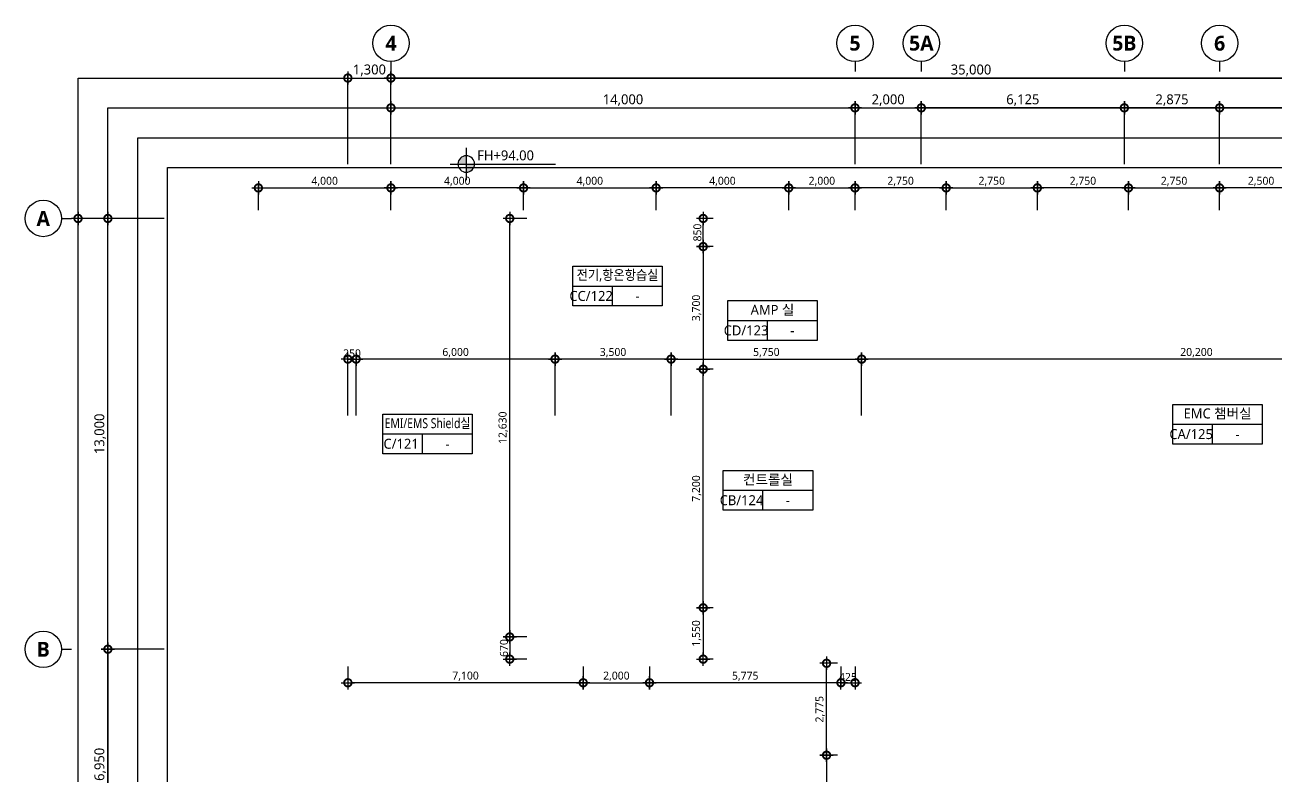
# Model space of a CAD drawing. Header units: millimetres. Extents: x 6046 to 249480, y 2179 to 57100.
# Drawn here: x 99570 to 137309, y 34436 to 57100 of the extents above; entities that cross this region are included whole.
import ezdxf
from ezdxf.enums import TextEntityAlignment as Align

# ---------------------------------------------------------------- set-up
doc = ezdxf.new("R2010")
doc.units = ezdxf.units.MM
doc.header["$LTSCALE"] = 100
doc.layers.get('DEFPOINTS').update_dxf_attribs({"color": 137})
for name, color, linetype in [('DIM', 7, 'Continuous'), ('DIM1', 7, 'Continuous'), ('SYM-BUB', 3, 'Continuous'), ('SYM-LEVEL', 7, 'Continuous'), ('TEXT-NOTE', 6, 'Continuous')]:
    doc.layers.add(name, color=color, linetype=linetype)
doc.layers.add('TEMP', color=171, linetype='Continuous', plot=False)
doc.styles.add('스타일1', font='malgun.ttf')
doc.styles.add('스타일2', font='malgunbd.ttf')
doc.dimstyles.new('GAUN-100', dxfattribs={"dimscale": 100, "dimtxt": 3, "dimasz": 1, "dimexe": 1, "dimexo": 1, "dimgap": 0.5, "dimtad": 1, "dimdec": 0, "dimzin": 1, "dimdsep": 46, "dimlunit": 6, "dimtxsty": '스타일1', "dimblk": 'GAUN-DOT', "dimcen": -2, "dimdle": 2, "dimclrd": 256, "dimclre": 256, "dimclrt": 3, "dimadec": 0, "dimazin": 0, "dimtfac": 1, "dimtdec": 0, "dimtix": 1, "dimtmove": 2, "dimatfit": 3, "dimldrblk": 'DOTSMALL', "dimfxl": 1, "dimtolj": 1, "dimtzin": 1, "dimarcsym": 0})
doc.dimstyles.new('GAUN-100-I', dxfattribs={"dimscale": 100, "dimtxt": 2.4, "dimasz": 1, "dimexe": 1, "dimexo": 1, "dimgap": 0.5, "dimtad": 1, "dimdec": 0, "dimzin": 1, "dimdsep": 46, "dimlunit": 6, "dimtxsty": '스타일1', "dimblk": 'GAUN-DOT', "dimcen": -2, "dimdle": 2, "dimclrd": 256, "dimclre": 256, "dimclrt": 4, "dimadec": 0, "dimazin": 0, "dimtfac": 1, "dimtdec": 0, "dimtix": 1, "dimtmove": 2, "dimatfit": 3, "dimldrblk": 'DOTSMALL', "dimfxl": 1, "dimtolj": 1, "dimtzin": 1, "dimarcsym": 0})

# ---------------------------------------------------------------- blocks, each defined once
blk = doc.blocks.new('GAUN-DOT')
at = {"linetype": 'ByBlock'}
for p, q in [((2, 0), (-2, 0)), ((0, -2), (0, 2))]:
    blk.add_line(p, q, dxfattribs=at)
at = {"const_width": 2.25}
blk.add_lwpolyline([(0, 0.28125, 1), (0, -0.28125, 1)], format="xyb", close=True, dxfattribs=at)
blk = doc.blocks.new('*D20')
at = {"layer": 'DEFPOINTS', "color": 0, "transparency": 16777216}
for p in [(124610, 54600), (110610, 52800), (124610, 52800)]:
    blk.add_point(p, dxfattribs=at)
at = {"layer": 'DIM', "lineweight": -2, "transparency": 16777216}
for p, q in [((110610, 52900), (110610, 54700)), ((110710, 54600), (124510, 54600)), ((124610, 52900), (124610, 54700))]:
    blk.add_line(p, q, dxfattribs=at)
at = {"layer": 'DIM', "lineweight": -2, "transparency": 16777216, "xscale": 100, "yscale": 100, "zscale": 100, "rotation": 180}
blk.add_blockref('GAUN-DOT', (110610, 54600), dxfattribs=at)
at = {"layer": 'DIM', "lineweight": -2, "transparency": 16777216, "xscale": 100, "yscale": 100, "zscale": 100}
blk.add_blockref('GAUN-DOT', (124610, 54600), dxfattribs=at)
at = {"layer": 'DIM', "color": 3, "transparency": 16777216, "insert": (117610, 54831), "char_height": 300, "attachment_point": 5, "style": '스타일1'}
blk.add_mtext('\\A1;14,000', dxfattribs=at)
blk = doc.blocks.new('_DotSmall')
at = {"color": 0, "linetype": 'ByBlock', "const_width": 0.5}
blk.add_lwpolyline([(-0.0625, 0, 1), (0.0625, 0, 1)], format="xyb", close=True, dxfattribs=at)
blk = doc.blocks.new('NEW_BUB')
at = {"layer": 'SYM-BUB', "color": 6}
blk.add_line((0, 3), (0, 0), dxfattribs=at)
blk.add_circle((0, 8.5), 5.5, dxfattribs=at)
at = {"layer": 'SYM-BUB', "color": 3, "style": '스타일2'}
blk.add_attdef('X', text='', height=4.5, dxfattribs=at).set_placement((0, 8.5), align=Align.MIDDLE)
blk = doc.blocks.new('*D21')
at = {"layer": 'DEFPOINTS', "color": 0, "transparency": 16777216}
for p in [(110610, 55500), (110610, 52800), (145610, 52800)]:
    blk.add_point(p, dxfattribs=at)
at = {"layer": 'DIM', "lineweight": -2, "transparency": 16777216}
for p, q in [((110610, 52900), (110610, 55600)), ((145510, 55500), (110710, 55500)), ((145610, 52900), (145610, 55600))]:
    blk.add_line(p, q, dxfattribs=at)
at = {"layer": 'DIM', "lineweight": -2, "transparency": 16777216, "xscale": 100, "yscale": 100, "zscale": 100, "rotation": 180}
blk.add_blockref('GAUN-DOT', (110610, 55500), dxfattribs=at)
at = {"layer": 'DIM', "lineweight": -2, "transparency": 16777216, "xscale": 100, "yscale": 100, "zscale": 100}
blk.add_blockref('GAUN-DOT', (145610, 55500), dxfattribs=at)
at = {"layer": 'DIM', "color": 3, "transparency": 16777216, "insert": (128110, 55730), "char_height": 300, "attachment_point": 5, "style": '스타일1'}
blk.add_mtext('\\A1;35,000', dxfattribs=at)
blk = doc.blocks.new('*D32')
at = {"layer": 'DEFPOINTS', "color": 0, "transparency": 16777216}
for p in [(135610, 54600), (135610, 52800), (145610, 52800)]:
    blk.add_point(p, dxfattribs=at)
at = {"layer": 'DIM', "lineweight": -2, "transparency": 16777216}
for p, q in [((135610, 52900), (135610, 54700)), ((145510, 54600), (135710, 54600)), ((145610, 52900), (145610, 54700))]:
    blk.add_line(p, q, dxfattribs=at)
at = {"layer": 'DIM', "lineweight": -2, "transparency": 16777216, "xscale": 100, "yscale": 100, "zscale": 100, "rotation": 180}
blk.add_blockref('GAUN-DOT', (135610, 54600), dxfattribs=at)
at = {"layer": 'DIM', "lineweight": -2, "transparency": 16777216, "xscale": 100, "yscale": 100, "zscale": 100}
blk.add_blockref('GAUN-DOT', (145610, 54600), dxfattribs=at)
at = {"layer": 'DIM', "color": 3, "transparency": 16777216, "insert": (140610, 54831), "char_height": 300, "attachment_point": 5, "style": '스타일1'}
blk.add_mtext('\\A1;10,000', dxfattribs=at)
blk = doc.blocks.new('*D34')
at = {"layer": 'DEFPOINTS', "color": 0, "transparency": 16777216}
for p in [(101170, 51262), (103870, 51262), (103870, 8262)]:
    blk.add_point(p, dxfattribs=at)
at = {"layer": 'DIM', "lineweight": -2, "transparency": 16777216}
for p, q in [((103770, 51262), (101070, 51262)), ((101170, 8362), (101170, 51162)), ((103770, 8262), (101070, 8262))]:
    blk.add_line(p, q, dxfattribs=at)
at = {"layer": 'DIM', "lineweight": -2, "transparency": 16777216, "xscale": 100, "yscale": 100, "zscale": 100}
for p, rotation in [((101170, 51262), 90), ((101170, 8262), 270)]:
    blk.add_blockref('GAUN-DOT', p, dxfattribs=dict(at, rotation=rotation))
at = {"layer": 'DIM', "color": 3, "transparency": 16777216, "insert": (100940, 29762), "char_height": 300, "attachment_point": 5, "rotation": 90, "style": '스타일1'}
blk.add_mtext('\\A1;43,000', dxfattribs=at)
blk = doc.blocks.new('*D35')
at = {"layer": 'DEFPOINTS', "color": 0, "transparency": 16777216}
for p in [(102070, 51262), (103870, 51262), (103870, 38262)]:
    blk.add_point(p, dxfattribs=at)
at = {"layer": 'DIM', "lineweight": -2, "transparency": 16777216}
for p, q in [((103770, 51262), (101970, 51262)), ((102070, 38362), (102070, 51162)), ((103770, 38262), (101970, 38262))]:
    blk.add_line(p, q, dxfattribs=at)
at = {"layer": 'DIM', "lineweight": -2, "transparency": 16777216, "xscale": 100, "yscale": 100, "zscale": 100}
for p, rotation in [((102070, 51262), 90), ((102070, 38262), 270)]:
    blk.add_blockref('GAUN-DOT', p, dxfattribs=dict(at, rotation=rotation))
at = {"layer": 'DIM', "color": 3, "transparency": 16777216, "insert": (101839, 44762), "char_height": 300, "attachment_point": 5, "rotation": 90, "style": '스타일1'}
blk.add_mtext('\\A1;13,000', dxfattribs=at)
blk = doc.blocks.new('room')
at = {"layer": 'TEXT-NOTE'}
for p, q in [((0, 0), (0, 12)), ((0, 12), (27, 12)), ((27, 12), (27, 0)), ((0, 6), (27, 6)), ((12, 0), (12, 6)), ((27, 0), (0, 0))]:
    blk.add_line(p, q, dxfattribs=at)
at = {"layer": 'TEXT-NOTE', "color": 3, "style": '스타일1'}
for tag, p in [('실명', (13.5, 9.28)), ('101', (5.53, 3.02)), ('2400', (19.5, 3))]:
    blk.add_attdef(tag, text='', height=3, dxfattribs=at).set_placement(p, align=Align.MIDDLE)
blk = doc.blocks.new('*D47')
at = {"layer": 'DEFPOINTS', "color": 0, "transparency": 16777216}
for p in [(124810, 47017), (124810, 45217), (145010, 45217)]:
    blk.add_point(p, dxfattribs=at)
at = {"layer": 'DIM1', "lineweight": -2, "transparency": 16777216}
for p, q in [((124810, 45317), (124810, 47117)), ((144910, 47017), (124910, 47017)), ((145010, 45317), (145010, 47117))]:
    blk.add_line(p, q, dxfattribs=at)
at = {"layer": 'DIM1', "lineweight": -2, "transparency": 16777216, "xscale": 100, "yscale": 100, "zscale": 100, "rotation": 180}
blk.add_blockref('GAUN-DOT', (124810, 47017), dxfattribs=at)
at = {"layer": 'DIM1', "lineweight": -2, "transparency": 16777216, "xscale": 100, "yscale": 100, "zscale": 100}
blk.add_blockref('GAUN-DOT', (145010, 47017), dxfattribs=at)
at = {"layer": 'DIM1', "color": 4, "transparency": 16777216, "insert": (134910, 47211), "char_height": 240, "attachment_point": 5, "style": '스타일1'}
blk.add_mtext('\\A1;20,200', dxfattribs=at)
blk = doc.blocks.new('*D48')
at = {"layer": 'DEFPOINTS', "color": 0, "transparency": 16777216}
for p in [(115560, 47017), (115560, 45217), (119060, 45217)]:
    blk.add_point(p, dxfattribs=at)
at = {"layer": 'DIM1', "lineweight": -2, "transparency": 16777216}
for p, q in [((115560, 45317), (115560, 47117)), ((118960, 47017), (115660, 47017)), ((119060, 45317), (119060, 47117))]:
    blk.add_line(p, q, dxfattribs=at)
at = {"layer": 'DIM1', "lineweight": -2, "transparency": 16777216, "xscale": 100, "yscale": 100, "zscale": 100, "rotation": 180}
blk.add_blockref('GAUN-DOT', (115560, 47017), dxfattribs=at)
at = {"layer": 'DIM1', "lineweight": -2, "transparency": 16777216, "xscale": 100, "yscale": 100, "zscale": 100}
blk.add_blockref('GAUN-DOT', (119060, 47017), dxfattribs=at)
at = {"layer": 'DIM1', "color": 4, "transparency": 16777216, "insert": (117310, 47211), "char_height": 240, "attachment_point": 5, "style": '스타일1'}
blk.add_mtext('\\A1;3,500', dxfattribs=at)
blk = doc.blocks.new('*D49')
at = {"layer": 'DEFPOINTS', "color": 0, "transparency": 16777216}
for p in [(120435, 39512), (120029, 37962), (120435, 37962)]:
    blk.add_point(p, dxfattribs=at)
at = {"layer": 'DIM1', "lineweight": -2, "transparency": 16777216}
for p, q in [((120335, 39512), (119929, 39512)), ((120029, 39412), (120029, 38062)), ((120335, 37962), (119929, 37962))]:
    blk.add_line(p, q, dxfattribs=at)
at = {"layer": 'DIM1', "lineweight": -2, "transparency": 16777216, "xscale": 100, "yscale": 100, "zscale": 100}
for p, rotation in [((120029, 39512), 90), ((120029, 37962), 270)]:
    blk.add_blockref('GAUN-DOT', p, dxfattribs=dict(at, rotation=rotation))
at = {"layer": 'DIM1', "color": 4, "transparency": 16777216, "insert": (119834, 38737), "char_height": 240, "attachment_point": 5, "rotation": 90, "style": '스타일1'}
blk.add_mtext('\\A1;1,550', dxfattribs=at)
blk = doc.blocks.new('*D50')
at = {"layer": 'DEFPOINTS', "color": 0, "transparency": 16777216}
for p in [(109560, 47017), (109560, 45217), (115560, 45217)]:
    blk.add_point(p, dxfattribs=at)
at = {"layer": 'DIM1', "lineweight": -2, "transparency": 16777216}
for p, q in [((109560, 45317), (109560, 47117)), ((115460, 47017), (109660, 47017)), ((115560, 45317), (115560, 47117))]:
    blk.add_line(p, q, dxfattribs=at)
at = {"layer": 'DIM1', "lineweight": -2, "transparency": 16777216, "xscale": 100, "yscale": 100, "zscale": 100, "rotation": 180}
blk.add_blockref('GAUN-DOT', (109560, 47017), dxfattribs=at)
at = {"layer": 'DIM1', "lineweight": -2, "transparency": 16777216, "xscale": 100, "yscale": 100, "zscale": 100}
blk.add_blockref('GAUN-DOT', (115560, 47017), dxfattribs=at)
at = {"layer": 'DIM1', "color": 4, "transparency": 16777216, "insert": (112560, 47211), "char_height": 240, "attachment_point": 5, "style": '스타일1'}
blk.add_mtext('\\A1;6,000', dxfattribs=at)
blk = doc.blocks.new('*D51')
at = {"layer": 'DEFPOINTS', "color": 0, "transparency": 16777216}
for p in [(114808, 38632), (114193, 37962), (114808, 37962)]:
    blk.add_point(p, dxfattribs=at)
at = {"layer": 'DIM1', "lineweight": -2, "transparency": 16777216}
for p, q in [((114708, 38632), (114093, 38632)), ((114193, 38532), (114193, 38062)), ((114708, 37962), (114093, 37962))]:
    blk.add_line(p, q, dxfattribs=at)
at = {"layer": 'DIM1', "lineweight": -2, "transparency": 16777216, "xscale": 100, "yscale": 100, "zscale": 100}
for p, rotation in [((114193, 38632), 90), ((114193, 37962), 270)]:
    blk.add_blockref('GAUN-DOT', p, dxfattribs=dict(at, rotation=rotation))
at = {"layer": 'DIM1', "color": 4, "transparency": 16777216, "insert": (114019, 38297), "char_height": 240, "attachment_point": 5, "rotation": 90, "style": '스타일1'}
blk.add_mtext('\\A1;670', dxfattribs=at)
blk = doc.blocks.new('*D52')
at = {"layer": 'DEFPOINTS', "color": 0, "transparency": 16777216}
for p in [(114193, 51262), (114808, 51262), (114808, 38632)]:
    blk.add_point(p, dxfattribs=at)
at = {"layer": 'DIM1', "lineweight": -2, "transparency": 16777216}
for p, q in [((114708, 51262), (114093, 51262)), ((114193, 38732), (114193, 51162)), ((114708, 38632), (114093, 38632))]:
    blk.add_line(p, q, dxfattribs=at)
at = {"layer": 'DIM1', "lineweight": -2, "transparency": 16777216, "xscale": 100, "yscale": 100, "zscale": 100}
for p, rotation in [((114193, 51262), 90), ((114193, 38632), 270)]:
    blk.add_blockref('GAUN-DOT', p, dxfattribs=dict(at, rotation=rotation))
at = {"layer": 'DIM1', "color": 4, "transparency": 16777216, "insert": (113998, 44947), "char_height": 240, "attachment_point": 5, "rotation": 90, "style": '스타일1'}
blk.add_mtext('\\A1;12,630', dxfattribs=at)
blk = doc.blocks.new('*D54')
at = {"layer": 'DEFPOINTS', "color": 0, "transparency": 16777216}
for p in [(124810, 47017), (119060, 45217), (124810, 45217)]:
    blk.add_point(p, dxfattribs=at)
at = {"layer": 'DIM1', "lineweight": -2, "transparency": 16777216}
for p, q in [((119060, 45317), (119060, 47117)), ((119160, 47017), (124710, 47017)), ((124810, 45317), (124810, 47117))]:
    blk.add_line(p, q, dxfattribs=at)
at = {"layer": 'DIM1', "lineweight": -2, "transparency": 16777216, "xscale": 100, "yscale": 100, "zscale": 100, "rotation": 180}
blk.add_blockref('GAUN-DOT', (119060, 47017), dxfattribs=at)
at = {"layer": 'DIM1', "lineweight": -2, "transparency": 16777216, "xscale": 100, "yscale": 100, "zscale": 100}
blk.add_blockref('GAUN-DOT', (124810, 47017), dxfattribs=at)
at = {"layer": 'DIM1', "color": 4, "transparency": 16777216, "insert": (121935, 47211), "char_height": 240, "attachment_point": 5, "style": '스타일1'}
blk.add_mtext('\\A1;5,750', dxfattribs=at)
blk = doc.blocks.new('*D57')
at = {"layer": 'DEFPOINTS', "color": 0, "transparency": 16777216}
for p in [(109560, 47017), (109310, 45217), (109560, 45217)]:
    blk.add_point(p, dxfattribs=at)
at = {"layer": 'DIM1', "lineweight": -2, "transparency": 16777216}
for p, q in [((109210, 47017), (109110, 47017)), ((109310, 45317), (109310, 47117)), ((109310, 47017), (109560, 47017)), ((109560, 45317), (109560, 47117)), ((109660, 47017), (109760, 47017))]:
    blk.add_line(p, q, dxfattribs=at)
at = {"layer": 'DIM1', "lineweight": -2, "transparency": 16777216, "xscale": 100, "yscale": 100, "zscale": 100}
blk.add_blockref('GAUN-DOT', (109310, 47017), dxfattribs=at)
at = {"layer": 'DIM1', "lineweight": -2, "transparency": 16777216, "xscale": 100, "yscale": 100, "zscale": 100, "rotation": 180}
blk.add_blockref('GAUN-DOT', (109560, 47017), dxfattribs=at)
at = {"layer": 'DIM1', "color": 4, "transparency": 16777216, "insert": (109435, 47191), "char_height": 240, "attachment_point": 5, "style": '스타일1'}
blk.add_mtext('\\A1;250', dxfattribs=at)
blk = doc.blocks.new('*D111')
at = {"layer": 'DEFPOINTS', "color": 0, "transparency": 16777216}
for p in [(110610, 55500), (109310, 52800), (110610, 52800)]:
    blk.add_point(p, dxfattribs=at)
at = {"layer": 'DIM', "lineweight": -2, "transparency": 16777216}
for p, q in [((109310, 52900), (109310, 55600)), ((109410, 55500), (110510, 55500)), ((110610, 52900), (110610, 55600))]:
    blk.add_line(p, q, dxfattribs=at)
at = {"layer": 'DIM', "lineweight": -2, "transparency": 16777216, "xscale": 100, "yscale": 100, "zscale": 100, "rotation": 180}
blk.add_blockref('GAUN-DOT', (109310, 55500), dxfattribs=at)
at = {"layer": 'DIM', "lineweight": -2, "transparency": 16777216, "xscale": 100, "yscale": 100, "zscale": 100}
blk.add_blockref('GAUN-DOT', (110610, 55500), dxfattribs=at)
at = {"layer": 'DIM', "color": 3, "transparency": 16777216, "insert": (109960, 55731), "char_height": 300, "attachment_point": 5, "style": '스타일1'}
blk.add_mtext('\\A1;1,300', dxfattribs=at)
blk = doc.blocks.new('*D153')
at = {"layer": 'DEFPOINTS', "color": 0, "transparency": 16777216}
for p in [(135610, 52184), (135610, 51409), (138110, 51409)]:
    blk.add_point(p, dxfattribs=at)
at = {"layer": 'DIM1', "lineweight": -2, "transparency": 16777216}
for p, q in [((135610, 51509), (135610, 52284)), ((138010, 52184), (135710, 52184)), ((138110, 51509), (138110, 52284))]:
    blk.add_line(p, q, dxfattribs=at)
at = {"layer": 'DIM1', "lineweight": -2, "transparency": 16777216, "xscale": 100, "yscale": 100, "zscale": 100, "rotation": 180}
blk.add_blockref('GAUN-DOT', (135610, 52184), dxfattribs=at)
at = {"layer": 'DIM1', "lineweight": -2, "transparency": 16777216, "xscale": 100, "yscale": 100, "zscale": 100}
blk.add_blockref('GAUN-DOT', (138110, 52184), dxfattribs=at)
at = {"layer": 'DIM1', "color": 4, "transparency": 16777216, "insert": (136860, 52378), "char_height": 240, "attachment_point": 5, "style": '스타일1'}
blk.add_mtext('\\A1;2,500', dxfattribs=at)
blk = doc.blocks.new('*D154')
at = {"layer": 'DEFPOINTS', "color": 0, "transparency": 16777216}
for p in [(135610, 52184), (132860, 51409), (135610, 51409)]:
    blk.add_point(p, dxfattribs=at)
at = {"layer": 'DIM1', "lineweight": -2, "transparency": 16777216}
for p, q in [((132860, 51509), (132860, 52284)), ((132960, 52184), (135510, 52184)), ((135610, 51509), (135610, 52284))]:
    blk.add_line(p, q, dxfattribs=at)
at = {"layer": 'DIM1', "lineweight": -2, "transparency": 16777216, "xscale": 100, "yscale": 100, "zscale": 100, "rotation": 180}
blk.add_blockref('GAUN-DOT', (132860, 52184), dxfattribs=at)
at = {"layer": 'DIM1', "lineweight": -2, "transparency": 16777216, "xscale": 100, "yscale": 100, "zscale": 100}
blk.add_blockref('GAUN-DOT', (135610, 52184), dxfattribs=at)
at = {"layer": 'DIM1', "color": 4, "transparency": 16777216, "insert": (134235, 52378), "char_height": 240, "attachment_point": 5, "style": '스타일1'}
blk.add_mtext('\\A1;2,750', dxfattribs=at)
blk = doc.blocks.new('*D155')
at = {"layer": 'DEFPOINTS', "color": 0, "transparency": 16777216}
for p in [(130110, 52184), (130110, 51409), (132860, 51409)]:
    blk.add_point(p, dxfattribs=at)
at = {"layer": 'DIM1', "lineweight": -2, "transparency": 16777216}
for p, q in [((130110, 51509), (130110, 52284)), ((132760, 52184), (130210, 52184)), ((132860, 51509), (132860, 52284))]:
    blk.add_line(p, q, dxfattribs=at)
at = {"layer": 'DIM1', "lineweight": -2, "transparency": 16777216, "xscale": 100, "yscale": 100, "zscale": 100, "rotation": 180}
blk.add_blockref('GAUN-DOT', (130110, 52184), dxfattribs=at)
at = {"layer": 'DIM1', "lineweight": -2, "transparency": 16777216, "xscale": 100, "yscale": 100, "zscale": 100}
blk.add_blockref('GAUN-DOT', (132860, 52184), dxfattribs=at)
at = {"layer": 'DIM1', "color": 4, "transparency": 16777216, "insert": (131485, 52378), "char_height": 240, "attachment_point": 5, "style": '스타일1'}
blk.add_mtext('\\A1;2,750', dxfattribs=at)
blk = doc.blocks.new('*D156')
at = {"layer": 'DEFPOINTS', "color": 0, "transparency": 16777216}
for p in [(124610, 52184), (124610, 51409), (127360, 51409)]:
    blk.add_point(p, dxfattribs=at)
at = {"layer": 'DIM1', "lineweight": -2, "transparency": 16777216}
for p, q in [((124610, 51509), (124610, 52284)), ((127260, 52184), (124710, 52184)), ((127360, 51509), (127360, 52284))]:
    blk.add_line(p, q, dxfattribs=at)
at = {"layer": 'DIM1', "lineweight": -2, "transparency": 16777216, "xscale": 100, "yscale": 100, "zscale": 100, "rotation": 180}
blk.add_blockref('GAUN-DOT', (124610, 52184), dxfattribs=at)
at = {"layer": 'DIM1', "lineweight": -2, "transparency": 16777216, "xscale": 100, "yscale": 100, "zscale": 100}
blk.add_blockref('GAUN-DOT', (127360, 52184), dxfattribs=at)
at = {"layer": 'DIM1', "color": 4, "transparency": 16777216, "insert": (125985, 52378), "char_height": 240, "attachment_point": 5, "style": '스타일1'}
blk.add_mtext('\\A1;2,750', dxfattribs=at)
blk = doc.blocks.new('*D157')
at = {"layer": 'DEFPOINTS', "color": 0, "transparency": 16777216}
for p in [(130110, 52184), (127360, 51409), (130110, 51409)]:
    blk.add_point(p, dxfattribs=at)
at = {"layer": 'DIM1', "lineweight": -2, "transparency": 16777216}
for p, q in [((127360, 51509), (127360, 52284)), ((127460, 52184), (130010, 52184)), ((130110, 51509), (130110, 52284))]:
    blk.add_line(p, q, dxfattribs=at)
at = {"layer": 'DIM1', "lineweight": -2, "transparency": 16777216, "xscale": 100, "yscale": 100, "zscale": 100, "rotation": 180}
blk.add_blockref('GAUN-DOT', (127360, 52184), dxfattribs=at)
at = {"layer": 'DIM1', "lineweight": -2, "transparency": 16777216, "xscale": 100, "yscale": 100, "zscale": 100}
blk.add_blockref('GAUN-DOT', (130110, 52184), dxfattribs=at)
at = {"layer": 'DIM1', "color": 4, "transparency": 16777216, "insert": (128735, 52378), "char_height": 240, "attachment_point": 5, "style": '스타일1'}
blk.add_mtext('\\A1;2,750', dxfattribs=at)
blk = doc.blocks.new('*D158')
at = {"layer": 'DEFPOINTS', "color": 0, "transparency": 16777216}
for p in [(110610, 52184), (110610, 51409), (114610, 51409)]:
    blk.add_point(p, dxfattribs=at)
at = {"layer": 'DIM1', "lineweight": -2, "transparency": 16777216}
for p, q in [((110610, 51509), (110610, 52284)), ((114510, 52184), (110710, 52184)), ((114610, 51509), (114610, 52284))]:
    blk.add_line(p, q, dxfattribs=at)
at = {"layer": 'DIM1', "lineweight": -2, "transparency": 16777216, "xscale": 100, "yscale": 100, "zscale": 100, "rotation": 180}
blk.add_blockref('GAUN-DOT', (110610, 52184), dxfattribs=at)
at = {"layer": 'DIM1', "lineweight": -2, "transparency": 16777216, "xscale": 100, "yscale": 100, "zscale": 100}
blk.add_blockref('GAUN-DOT', (114610, 52184), dxfattribs=at)
at = {"layer": 'DIM1', "color": 4, "transparency": 16777216, "insert": (112610, 52378), "char_height": 240, "attachment_point": 5, "style": '스타일1'}
blk.add_mtext('\\A1;4,000', dxfattribs=at)
blk = doc.blocks.new('*D159')
at = {"layer": 'DEFPOINTS', "color": 0, "transparency": 16777216}
for p in [(110610, 52184), (106610, 51409), (110610, 51409)]:
    blk.add_point(p, dxfattribs=at)
at = {"layer": 'DIM1', "lineweight": -2, "transparency": 16777216}
for p, q in [((106610, 51509), (106610, 52284)), ((106710, 52184), (110510, 52184)), ((110610, 51509), (110610, 52284))]:
    blk.add_line(p, q, dxfattribs=at)
at = {"layer": 'DIM1', "lineweight": -2, "transparency": 16777216, "xscale": 100, "yscale": 100, "zscale": 100, "rotation": 180}
blk.add_blockref('GAUN-DOT', (106610, 52184), dxfattribs=at)
at = {"layer": 'DIM1', "lineweight": -2, "transparency": 16777216, "xscale": 100, "yscale": 100, "zscale": 100}
blk.add_blockref('GAUN-DOT', (110610, 52184), dxfattribs=at)
at = {"layer": 'DIM1', "color": 4, "transparency": 16777216, "insert": (108610, 52378), "char_height": 240, "attachment_point": 5, "style": '스타일1'}
blk.add_mtext('\\A1;4,000', dxfattribs=at)
blk = doc.blocks.new('*D176')
at = {"layer": 'DEFPOINTS', "color": 0, "transparency": 16777216}
for p in [(124185, 35062), (123752, 32662), (124185, 32662)]:
    blk.add_point(p, dxfattribs=at)
at = {"layer": 'DIM1', "lineweight": -2, "transparency": 16777216}
for p, q in [((124085, 35062), (123652, 35062)), ((123752, 34962), (123752, 32762)), ((124085, 32662), (123652, 32662))]:
    blk.add_line(p, q, dxfattribs=at)
at = {"layer": 'DIM1', "lineweight": -2, "transparency": 16777216, "xscale": 100, "yscale": 100, "zscale": 100}
for p, rotation in [((123752, 35062), 90), ((123752, 32662), 270)]:
    blk.add_blockref('GAUN-DOT', p, dxfattribs=dict(at, rotation=rotation))
at = {"layer": 'DIM1', "color": 4, "transparency": 16777216, "insert": (123558, 33862), "char_height": 240, "attachment_point": 5, "rotation": 90, "style": '스타일1'}
blk.add_mtext('\\A1;2,400', dxfattribs=at)
blk = doc.blocks.new('*D177')
at = {"layer": 'DEFPOINTS', "color": 0, "transparency": 16777216}
for p in [(123752, 37837), (124185, 37837), (124185, 35062)]:
    blk.add_point(p, dxfattribs=at)
at = {"layer": 'DIM1', "lineweight": -2, "transparency": 16777216}
for p, q in [((124085, 37837), (123652, 37837)), ((123752, 35162), (123752, 37737)), ((124085, 35062), (123652, 35062))]:
    blk.add_line(p, q, dxfattribs=at)
at = {"layer": 'DIM1', "lineweight": -2, "transparency": 16777216, "xscale": 100, "yscale": 100, "zscale": 100}
for p, rotation in [((123752, 37837), 90), ((123752, 35062), 270)]:
    blk.add_blockref('GAUN-DOT', p, dxfattribs=dict(at, rotation=rotation))
at = {"layer": 'DIM1', "color": 4, "transparency": 16777216, "insert": (123558, 36450), "char_height": 240, "attachment_point": 5, "rotation": 90, "style": '스타일1'}
blk.add_mtext('\\A1;2,775', dxfattribs=at)
blk = doc.blocks.new('*D178')
at = {"layer": 'DEFPOINTS', "color": 0, "transparency": 16777216}
for p in [(118410, 37837), (124185, 37837), (118410, 37250)]:
    blk.add_point(p, dxfattribs=at)
at = {"layer": 'DIM1', "lineweight": -2, "transparency": 16777216}
for p, q in [((118410, 37737), (118410, 37150)), ((124185, 37737), (124185, 37150)), ((124085, 37250), (118510, 37250))]:
    blk.add_line(p, q, dxfattribs=at)
at = {"layer": 'DIM1', "lineweight": -2, "transparency": 16777216, "xscale": 100, "yscale": 100, "zscale": 100, "rotation": 180}
blk.add_blockref('GAUN-DOT', (118410, 37250), dxfattribs=at)
at = {"layer": 'DIM1', "lineweight": -2, "transparency": 16777216, "xscale": 100, "yscale": 100, "zscale": 100}
blk.add_blockref('GAUN-DOT', (124185, 37250), dxfattribs=at)
at = {"layer": 'DIM1', "color": 4, "transparency": 16777216, "insert": (121297, 37442), "char_height": 240, "attachment_point": 5, "style": '스타일1'}
blk.add_mtext('\\A1;5,775', dxfattribs=at)
blk = doc.blocks.new('*D179')
at = {"layer": 'DEFPOINTS', "color": 0, "transparency": 16777216}
for p in [(116410, 37837), (118410, 37837), (118410, 37250)]:
    blk.add_point(p, dxfattribs=at)
at = {"layer": 'DIM1', "lineweight": -2, "transparency": 16777216}
for p, q in [((116410, 37737), (116410, 37150)), ((118410, 37737), (118410, 37150)), ((116510, 37250), (118310, 37250))]:
    blk.add_line(p, q, dxfattribs=at)
at = {"layer": 'DIM1', "lineweight": -2, "transparency": 16777216, "xscale": 100, "yscale": 100, "zscale": 100, "rotation": 180}
blk.add_blockref('GAUN-DOT', (116410, 37250), dxfattribs=at)
at = {"layer": 'DIM1', "lineweight": -2, "transparency": 16777216, "xscale": 100, "yscale": 100, "zscale": 100}
blk.add_blockref('GAUN-DOT', (118410, 37250), dxfattribs=at)
at = {"layer": 'DIM1', "color": 4, "transparency": 16777216, "insert": (117410, 37444), "char_height": 240, "attachment_point": 5, "style": '스타일1'}
blk.add_mtext('\\A1;2,000', dxfattribs=at)
blk = doc.blocks.new('*D180')
at = {"layer": 'DEFPOINTS', "color": 0, "transparency": 16777216}
for p in [(109310, 37837), (116410, 37837), (109310, 37250)]:
    blk.add_point(p, dxfattribs=at)
at = {"layer": 'DIM1', "lineweight": -2, "transparency": 16777216}
for p, q in [((109310, 37737), (109310, 37150)), ((116410, 37737), (116410, 37150)), ((116310, 37250), (109410, 37250))]:
    blk.add_line(p, q, dxfattribs=at)
at = {"layer": 'DIM1', "lineweight": -2, "transparency": 16777216, "xscale": 100, "yscale": 100, "zscale": 100, "rotation": 180}
blk.add_blockref('GAUN-DOT', (109310, 37250), dxfattribs=at)
at = {"layer": 'DIM1', "lineweight": -2, "transparency": 16777216, "xscale": 100, "yscale": 100, "zscale": 100}
blk.add_blockref('GAUN-DOT', (116410, 37250), dxfattribs=at)
at = {"layer": 'DIM1', "color": 4, "transparency": 16777216, "insert": (112860, 37445), "char_height": 240, "attachment_point": 5, "style": '스타일1'}
blk.add_mtext('\\A1;7,100', dxfattribs=at)
blk = doc.blocks.new('*D241')
at = {"layer": 'DEFPOINTS', "color": 0, "transparency": 16777216}
for p in [(118610, 52184), (114610, 51409), (118610, 51409)]:
    blk.add_point(p, dxfattribs=at)
at = {"layer": 'DIM1', "lineweight": -2, "transparency": 16777216}
for p, q in [((114610, 51509), (114610, 52284)), ((114710, 52184), (118510, 52184)), ((118610, 51509), (118610, 52284))]:
    blk.add_line(p, q, dxfattribs=at)
at = {"layer": 'DIM1', "lineweight": -2, "transparency": 16777216, "xscale": 100, "yscale": 100, "zscale": 100, "rotation": 180}
blk.add_blockref('GAUN-DOT', (114610, 52184), dxfattribs=at)
at = {"layer": 'DIM1', "lineweight": -2, "transparency": 16777216, "xscale": 100, "yscale": 100, "zscale": 100}
blk.add_blockref('GAUN-DOT', (118610, 52184), dxfattribs=at)
at = {"layer": 'DIM1', "color": 4, "transparency": 16777216, "insert": (116610, 52378), "char_height": 240, "attachment_point": 5, "style": '스타일1'}
blk.add_mtext('\\A1;4,000', dxfattribs=at)
blk = doc.blocks.new('*D242')
at = {"layer": 'DEFPOINTS', "color": 0, "transparency": 16777216}
for p in [(118610, 52184), (118610, 51409), (122610, 51409)]:
    blk.add_point(p, dxfattribs=at)
at = {"layer": 'DIM1', "lineweight": -2, "transparency": 16777216}
for p, q in [((118610, 51509), (118610, 52284)), ((122510, 52184), (118710, 52184)), ((122610, 51509), (122610, 52284))]:
    blk.add_line(p, q, dxfattribs=at)
at = {"layer": 'DIM1', "lineweight": -2, "transparency": 16777216, "xscale": 100, "yscale": 100, "zscale": 100, "rotation": 180}
blk.add_blockref('GAUN-DOT', (118610, 52184), dxfattribs=at)
at = {"layer": 'DIM1', "lineweight": -2, "transparency": 16777216, "xscale": 100, "yscale": 100, "zscale": 100}
blk.add_blockref('GAUN-DOT', (122610, 52184), dxfattribs=at)
at = {"layer": 'DIM1', "color": 4, "transparency": 16777216, "insert": (120610, 52378), "char_height": 240, "attachment_point": 5, "style": '스타일1'}
blk.add_mtext('\\A1;4,000', dxfattribs=at)
blk = doc.blocks.new('*D243')
at = {"layer": 'DEFPOINTS', "color": 0, "transparency": 16777216}
for p in [(124610, 52184), (122610, 51409), (124610, 51409)]:
    blk.add_point(p, dxfattribs=at)
at = {"layer": 'DIM1', "lineweight": -2, "transparency": 16777216}
for p, q in [((122610, 51509), (122610, 52284)), ((122710, 52184), (124510, 52184)), ((124610, 51509), (124610, 52284))]:
    blk.add_line(p, q, dxfattribs=at)
at = {"layer": 'DIM1', "lineweight": -2, "transparency": 16777216, "xscale": 100, "yscale": 100, "zscale": 100, "rotation": 180}
blk.add_blockref('GAUN-DOT', (122610, 52184), dxfattribs=at)
at = {"layer": 'DIM1', "lineweight": -2, "transparency": 16777216, "xscale": 100, "yscale": 100, "zscale": 100}
blk.add_blockref('GAUN-DOT', (124610, 52184), dxfattribs=at)
at = {"layer": 'DIM1', "color": 4, "transparency": 16777216, "insert": (123610, 52378), "char_height": 240, "attachment_point": 5, "style": '스타일1'}
blk.add_mtext('\\A1;2,000', dxfattribs=at)
blk = doc.blocks.new('*D244')
at = {"layer": 'DEFPOINTS', "color": 0, "transparency": 16777216}
for p in [(120029, 46712), (120435, 46712), (120435, 39512)]:
    blk.add_point(p, dxfattribs=at)
at = {"layer": 'DIM1', "lineweight": -2, "transparency": 16777216}
for p, q in [((120335, 46712), (119929, 46712)), ((120029, 39612), (120029, 46612)), ((120335, 39512), (119929, 39512))]:
    blk.add_line(p, q, dxfattribs=at)
at = {"layer": 'DIM1', "lineweight": -2, "transparency": 16777216, "xscale": 100, "yscale": 100, "zscale": 100}
for p, rotation in [((120029, 46712), 90), ((120029, 39512), 270)]:
    blk.add_blockref('GAUN-DOT', p, dxfattribs=dict(at, rotation=rotation))
at = {"layer": 'DIM1', "color": 4, "transparency": 16777216, "insert": (119835, 43112), "char_height": 240, "attachment_point": 5, "rotation": 90, "style": '스타일1'}
blk.add_mtext('\\A1;7,200', dxfattribs=at)
blk = doc.blocks.new('*D245')
at = {"layer": 'DEFPOINTS', "color": 0, "transparency": 16777216}
for p in [(120435, 50412), (120029, 46712), (120435, 46712)]:
    blk.add_point(p, dxfattribs=at)
at = {"layer": 'DIM1', "lineweight": -2, "transparency": 16777216}
for p, q in [((120335, 50412), (119929, 50412)), ((120029, 50312), (120029, 46812)), ((120335, 46712), (119929, 46712))]:
    blk.add_line(p, q, dxfattribs=at)
at = {"layer": 'DIM1', "lineweight": -2, "transparency": 16777216, "xscale": 100, "yscale": 100, "zscale": 100}
for p, rotation in [((120029, 50412), 90), ((120029, 46712), 270)]:
    blk.add_blockref('GAUN-DOT', p, dxfattribs=dict(at, rotation=rotation))
at = {"layer": 'DIM1', "color": 4, "transparency": 16777216, "insert": (119835, 48562), "char_height": 240, "attachment_point": 5, "rotation": 90, "style": '스타일1'}
blk.add_mtext('\\A1;3,700', dxfattribs=at)
blk = doc.blocks.new('*D246')
at = {"layer": 'DEFPOINTS', "color": 0, "transparency": 16777216}
for p in [(120029, 51262), (120435, 51262), (120435, 50412)]:
    blk.add_point(p, dxfattribs=at)
at = {"layer": 'DIM1', "lineweight": -2, "transparency": 16777216}
for p, q in [((120335, 51262), (119929, 51262)), ((120029, 50512), (120029, 51162)), ((120335, 50412), (119929, 50412))]:
    blk.add_line(p, q, dxfattribs=at)
at = {"layer": 'DIM1', "lineweight": -2, "transparency": 16777216, "xscale": 100, "yscale": 100, "zscale": 100}
for p, rotation in [((120029, 51262), 90), ((120029, 50412), 270)]:
    blk.add_blockref('GAUN-DOT', p, dxfattribs=dict(at, rotation=rotation))
at = {"layer": 'DIM1', "color": 4, "transparency": 16777216, "insert": (119855, 50837), "char_height": 240, "attachment_point": 5, "rotation": 90, "style": '스타일1'}
blk.add_mtext('\\A1;850', dxfattribs=at)
blk = doc.blocks.new('*D247')
at = {"layer": 'DEFPOINTS', "color": 0, "transparency": 16777216}
for p in [(124185, 37837), (124610, 37837), (124610, 37250)]:
    blk.add_point(p, dxfattribs=at)
at = {"layer": 'DIM1', "lineweight": -2, "transparency": 16777216}
for p, q in [((124185, 37737), (124185, 37150)), ((124610, 37737), (124610, 37150)), ((124085, 37250), (123985, 37250)), ((124185, 37250), (124610, 37250)), ((124710, 37250), (124810, 37250))]:
    blk.add_line(p, q, dxfattribs=at)
at = {"layer": 'DIM1', "lineweight": -2, "transparency": 16777216, "xscale": 100, "yscale": 100, "zscale": 100}
blk.add_blockref('GAUN-DOT', (124185, 37250), dxfattribs=at)
at = {"layer": 'DIM1', "lineweight": -2, "transparency": 16777216, "xscale": 100, "yscale": 100, "zscale": 100, "rotation": 180}
blk.add_blockref('GAUN-DOT', (124610, 37250), dxfattribs=at)
at = {"layer": 'DIM1', "color": 4, "transparency": 16777216, "insert": (124397, 37424), "char_height": 240, "attachment_point": 5, "style": '스타일1'}
blk.add_mtext('\\A1;425', dxfattribs=at)
blk = doc.blocks.new('LEVEL1')
at = {"layer": 'SYM-LEVEL'}
h = blk.add_hatch(color=6, dxfattribs=at)
edge = h.paths.add_edge_path()
edge.add_ellipse((4.87, 0), major_axis=(1.77, 1.77), ratio=1, start_angle=405, end_angle=495)
edge.add_line((2.37, 0), (4.87, 0))
edge.add_line((4.87, 0), (4.87, 2.5))
edge = h.paths.add_edge_path()
edge.add_ellipse((4.87, 0), major_axis=(1.77, 1.77), ratio=1, start_angle=225, end_angle=315)
edge.add_line((7.37, 0), (4.87, 0))
edge.add_line((4.87, 0), (4.87, -2.5))
at = {"layer": 'SYM-LEVEL', "color": 6}
for p, q in [((4.87, 4.87), (4.87, -4.87)), ((0, 0), (9.74, 0)), ((9.07, 0), (31.8, 0))]:
    blk.add_line(p, q, dxfattribs=at)
blk.add_ellipse((4.87, 0), major_axis=(1.77, 1.77), ratio=1, start_param=5.497787, end_param=11.780972, dxfattribs=at)
at = {"layer": 'SYM-LEVEL', "color": 3, "style": '스타일1'}
for tag, p in [('1층-바닥마감', (8.16, 1.11)), ('EL-+100', (8.16, -3.93))]:
    blk.add_attdef(tag, p, '', height=3, dxfattribs=at)
blk = doc.blocks.new('*D314')
at = {"layer": 'DEFPOINTS', "color": 0, "transparency": 16777216}
for p in [(103870, 38262), (102070, 31312), (103870, 31312)]:
    blk.add_point(p, dxfattribs=at)
at = {"layer": 'DIM', "lineweight": -2, "transparency": 16777216}
for p, q in [((103770, 38262), (101970, 38262)), ((102070, 38162), (102070, 31412)), ((103770, 31312), (101970, 31312))]:
    blk.add_line(p, q, dxfattribs=at)
at = {"layer": 'DIM', "lineweight": -2, "transparency": 16777216, "xscale": 100, "yscale": 100, "zscale": 100}
for p, rotation in [((102070, 38262), 90), ((102070, 31312), 270)]:
    blk.add_blockref('GAUN-DOT', p, dxfattribs=dict(at, rotation=rotation))
at = {"layer": 'DIM', "color": 3, "transparency": 16777216, "insert": (101840, 34787), "char_height": 300, "attachment_point": 5, "rotation": 90, "style": '스타일1'}
blk.add_mtext('\\A1;6,950', dxfattribs=at)
blk = doc.blocks.new('*D322')
at = {"layer": 'DEFPOINTS', "color": 0, "transparency": 16777216}
for p in [(126610, 54600), (124610, 52800), (126610, 52800)]:
    blk.add_point(p, dxfattribs=at)
at = {"layer": 'DIM', "lineweight": -2, "transparency": 16777216}
for p, q in [((124610, 52900), (124610, 54700)), ((124710, 54600), (126510, 54600)), ((126610, 52900), (126610, 54700))]:
    blk.add_line(p, q, dxfattribs=at)
at = {"layer": 'DIM', "lineweight": -2, "transparency": 16777216, "xscale": 100, "yscale": 100, "zscale": 100, "rotation": 180}
blk.add_blockref('GAUN-DOT', (124610, 54600), dxfattribs=at)
at = {"layer": 'DIM', "lineweight": -2, "transparency": 16777216, "xscale": 100, "yscale": 100, "zscale": 100}
blk.add_blockref('GAUN-DOT', (126610, 54600), dxfattribs=at)
at = {"layer": 'DIM', "color": 3, "transparency": 16777216, "insert": (125610, 54830), "char_height": 300, "attachment_point": 5, "style": '스타일1'}
blk.add_mtext('\\A1;2,000', dxfattribs=at)
blk = doc.blocks.new('*D323')
at = {"layer": 'DEFPOINTS', "color": 0, "transparency": 16777216}
for p in [(132735, 54600), (132735, 52800), (135610, 52800)]:
    blk.add_point(p, dxfattribs=at)
at = {"layer": 'DIM', "lineweight": -2, "transparency": 16777216}
for p, q in [((132735, 52900), (132735, 54700)), ((135510, 54600), (132835, 54600)), ((135610, 52900), (135610, 54700))]:
    blk.add_line(p, q, dxfattribs=at)
at = {"layer": 'DIM', "lineweight": -2, "transparency": 16777216, "xscale": 100, "yscale": 100, "zscale": 100, "rotation": 180}
blk.add_blockref('GAUN-DOT', (132735, 54600), dxfattribs=at)
at = {"layer": 'DIM', "lineweight": -2, "transparency": 16777216, "xscale": 100, "yscale": 100, "zscale": 100}
blk.add_blockref('GAUN-DOT', (135610, 54600), dxfattribs=at)
at = {"layer": 'DIM', "color": 3, "transparency": 16777216, "insert": (134172, 54830), "char_height": 300, "attachment_point": 5, "style": '스타일1'}
blk.add_mtext('\\A1;2,875', dxfattribs=at)
blk = doc.blocks.new('*D321')
at = {"layer": 'DEFPOINTS', "color": 0, "transparency": 16777216}
for p in [(126610, 54600), (126610, 52800), (132735, 52800)]:
    blk.add_point(p, dxfattribs=at)
at = {"layer": 'DIM', "lineweight": -2, "transparency": 16777216}
for p, q in [((126610, 52900), (126610, 54700)), ((132635, 54600), (126710, 54600)), ((132735, 52900), (132735, 54700))]:
    blk.add_line(p, q, dxfattribs=at)
at = {"layer": 'DIM', "lineweight": -2, "transparency": 16777216, "xscale": 100, "yscale": 100, "zscale": 100, "rotation": 180}
blk.add_blockref('GAUN-DOT', (126610, 54600), dxfattribs=at)
at = {"layer": 'DIM', "lineweight": -2, "transparency": 16777216, "xscale": 100, "yscale": 100, "zscale": 100}
blk.add_blockref('GAUN-DOT', (132735, 54600), dxfattribs=at)
at = {"layer": 'DIM', "color": 3, "transparency": 16777216, "insert": (129672, 54831), "char_height": 300, "attachment_point": 5, "style": '스타일1'}
blk.add_mtext('\\A1;6,125', dxfattribs=at)

msp = doc.modelspace()

# ---------------------------------------------------------------- linework, layer by layer
at = {"layer": 'TEMP'}
for points in [[(101170.3, 55500), (156550, 55500), (156550, 3900), (101170.3, 3900)], [(102070.3, 54600), (155650, 54600), (155650, 4800), (102070.3, 4800)], [(102970.3, 53700), (154750, 53700), (154750, 5700), (102970.3, 5700)], [(103870.3, 52800), (153850, 52800), (153850, 6600), (103870.3, 6600)], [(103870.3, 52800), (153850, 52800), (153850, 6600), (103870.3, 6600)]]:
    msp.add_lwpolyline(points, close=True, dxfattribs=at)

# ---------------------------------------------------------------- block references
at = {"layer": 'SYM-BUB', "xscale": 100, "yscale": 100, "zscale": 100}
for p, values in [((110609.9, 55700), {'X': '4'}), ((124609.9, 55700), {'X': '5'}), ((126609.9, 55700), {'X': '5A'}), ((132734.9, 55700), {'X': '5B'}), ((135609.9, 55700), {'X': '6'})]:
    msp.add_blockref('NEW_BUB', p, dxfattribs=at).add_auto_attribs(values)
at = {"layer": 'SYM-BUB'}
ref = msp.add_blockref('NEW_BUB', (100970.3, 51262.2), dxfattribs=dict(at, xscale=100, yscale=100, zscale=100, rotation=90))
ref.add_attrib('X', 'A', dxfattribs={"color": 3, "height": 450, "style": '스타일2'}).set_placement((100120.3, 51262.2), align=Align.MIDDLE)
ref = msp.add_blockref('NEW_BUB', (100970.3, 38259.1), dxfattribs=dict(at, xscale=100, yscale=100, zscale=100, rotation=90))
ref.add_attrib('X', 'B', dxfattribs={"color": 3, "height": 450, "style": '스타일2'}).set_placement((100120.3, 38259.1), align=Align.MIDDLE)
at = {"layer": 'SYM-LEVEL'}
ref = msp.add_blockref('LEVEL1', (112394.2, 52905.3), dxfattribs=dict(at, xscale=100, yscale=100, zscale=100))
ref.add_attrib('1층-바닥마감', 'FH+94.00', (113209.9, 53015.8), dxfattribs={"color": 3, "height": 300, "style": '스타일1'})
at = {"layer": 'TEXT-NOTE'}
ref = msp.add_blockref('room', (116095.1, 48622.1), dxfattribs=dict(at, xscale=100, yscale=100, zscale=100))
ref.add_attrib('2400', '-', dxfattribs={"color": 3, "height": 300, "style": '스타일1'}).set_placement((118045.1, 48922.1), align=Align.MIDDLE_CENTER)
ref.add_attrib('101', 'CC/122', dxfattribs={"color": 3, "height": 300, "style": '스타일1'}).set_placement((116647.7, 48923.9), align=Align.MIDDLE)
ref.add_attrib('실명', '전기,항온항습실', dxfattribs={"color": 3, "height": 300, "style": '스타일1', "width": 0.9}).set_placement((117445.1, 49550.4), align=Align.MIDDLE)
ref = msp.add_blockref('room', (120770, 47581.4), dxfattribs=dict(at, xscale=100, yscale=100, zscale=100))
ref.add_attrib('2400', '-', dxfattribs={"color": 3, "height": 300, "style": '스타일1'}).set_placement((122720, 47881.4), align=Align.MIDDLE_CENTER)
ref.add_attrib('101', 'CD/123', dxfattribs={"color": 3, "height": 300, "style": '스타일1'}).set_placement((121322.7, 47883.2), align=Align.MIDDLE)
ref.add_attrib('실명', 'AMP 실', dxfattribs={"color": 3, "height": 300, "style": '스타일1'}).set_placement((122120, 48509.7), align=Align.MIDDLE)
ref = msp.add_blockref('room', (110363.4, 44160.5), dxfattribs=dict(at, xscale=100, yscale=100, zscale=100))
ref.add_attrib('2400', '-', dxfattribs={"color": 3, "height": 300, "style": '스타일1'}).set_placement((112313.4, 44460.5), align=Align.MIDDLE_CENTER)
ref.add_attrib('101', 'C/121', dxfattribs={"color": 3, "height": 300, "style": '스타일1'}).set_placement((110916, 44462.3), align=Align.MIDDLE)
ref.add_attrib('실명', 'EMI/EMS Shield실', dxfattribs={"color": 3, "height": 300, "style": '스타일1', "width": 0.8}).set_placement((111713.4, 45088.7), align=Align.MIDDLE)
ref = msp.add_blockref('room', (134197.2, 44452.1), dxfattribs=dict(at, xscale=100, yscale=100, zscale=100))
ref.add_attrib('2400', '-', dxfattribs={"color": 3, "height": 300, "style": '스타일1'}).set_placement((136147.2, 44752.1), align=Align.MIDDLE_CENTER)
ref.add_attrib('101', 'CA/125', dxfattribs={"color": 3, "height": 300, "style": '스타일1'}).set_placement((134749.8, 44753.9), align=Align.MIDDLE)
ref.add_attrib('실명', 'EMC 챔버실', dxfattribs={"color": 3, "height": 300, "style": '스타일1'}).set_placement((135547.2, 45380.3), align=Align.MIDDLE)
ref = msp.add_blockref('room', (120633.6, 42456.9), dxfattribs=dict(at, xscale=100, yscale=100, zscale=100))
ref.add_attrib('2400', '-', dxfattribs={"color": 3, "height": 300, "style": '스타일1'}).set_placement((122583.6, 42756.9), align=Align.MIDDLE_CENTER)
ref.add_attrib('101', 'CB/124', dxfattribs={"color": 3, "height": 300, "style": '스타일1'}).set_placement((121186.2, 42758.7), align=Align.MIDDLE)
ref.add_attrib('실명', '컨트롤실', dxfattribs={"color": 3, "height": 300, "style": '스타일1'}).set_placement((121983.6, 43385.1), align=Align.MIDDLE)

# ---------------------------------------------------------------- dimensions: what is measured, and where the dimension line sits
at = {"layer": 'DIM'}
for base, p1, p2, angle, picture, middle in [((110609.9, 55500), (109309.9, 52800), (110609.9, 52800), 180, '*D111', (109959.9, 55731)), ((124609.9, 54600), (110609.9, 52800), (124609.9, 52800), 180, '*D20', (117609.9, 54831)), ((126609.9, 54600), (124609.9, 52800), (126609.9, 52800), 180, '*D322', (125609.9, 54830.2)), ((101170.3, 51262.2), (103870.3, 8262.2), (103870.3, 51262.2), 270, '*D34', (100940.1, 29762.2)), ((102070.3, 51262.2), (103870.3, 38262.2), (103870.3, 51262.2), 270, '*D35', (101839.3, 44762.2)), ((102070.3, 31312.2), (103870.3, 38262.2), (103870.3, 31312.2), 90, '*D314', (101840.1, 34787.2))]:
    dim = msp.add_linear_dim(base=base, p1=p1, p2=p2, angle=angle, dimstyle='GAUN-100', dxfattribs=at)
    dim.commit()
    dim.dimension.update_dxf_attribs({"geometry": picture, "text_midpoint": middle})
for base, p1, p2, picture, middle in [((110609.9, 55500), (145609.9, 52800), (110609.9, 52800), '*D21', (128109.9, 55730.2)), ((126609.9, 54600), (132734.9, 52800), (126609.9, 52800), '*D321', (129672.4, 54831)), ((132734.9, 54600), (135609.9, 52800), (132734.9, 52800), '*D323', (134172.4, 54830.2)), ((135609.9, 54600), (145609.9, 52800), (135609.9, 52800), '*D32', (140609.9, 54831))]:
    dim = msp.add_linear_dim(base=base, p1=p1, p2=p2, dimstyle='GAUN-100', dxfattribs=at)
    dim.commit()
    dim.dimension.update_dxf_attribs({"geometry": picture, "text_midpoint": middle})
at = {"layer": 'DIM1'}
for base, p1, p2, picture, middle in [((110609.9, 52183.7), (106609.9, 51409.2), (110609.9, 51409.2), '*D159', (108609.9, 52377.9)), ((118609.9, 52183.7), (114609.9, 51409.2), (118609.9, 51409.2), '*D241', (116609.9, 52377.9)), ((124609.9, 52183.7), (122609.9, 51409.2), (124609.9, 51409.2), '*D243', (123609.9, 52377.9)), ((130109.9, 52183.7), (127359.9, 51409.2), (130109.9, 51409.2), '*D157', (128734.9, 52377.9)), ((135609.9, 52183.7), (132859.9, 51409.2), (135609.9, 51409.2), '*D154', (134234.9, 52377.9)), ((109559.5, 47017.1), (115559.5, 45217.1), (109559.5, 45217.1), '*D50', (112559.5, 47211.2)), ((115559.5, 47017.1), (119059.5, 45217.1), (115559.5, 45217.1), '*D48', (117309.5, 47211.2)), ((124809.9, 47017.1), (145009.9, 45217.1), (124809.9, 45217.1), '*D47', (134909.9, 47211.2)), ((109309.9, 37250.3), (116409.9, 37837.2), (109309.9, 37837.2), '*D180', (112859.9, 37445)), ((118409.9, 37250.3), (124184.9, 37837.2), (118409.9, 37837.2), '*D178', (121297.4, 37442.4))]:
    dim = msp.add_linear_dim(base=base, p1=p1, p2=p2, dimstyle='GAUN-100-I', dxfattribs=at)
    dim.commit()
    dim.dimension.update_dxf_attribs({"geometry": picture, "text_midpoint": middle})
for base, p1, p2, angle, picture, middle in [((110609.9, 52183.7), (114609.9, 51409.2), (110609.9, 51409.2), 180, '*D158', (112609.9, 52377.9)), ((118609.9, 52183.7), (122609.9, 51409.2), (118609.9, 51409.2), 180, '*D242', (120609.9, 52377.9)), ((124609.9, 52183.7), (127359.9, 51409.2), (124609.9, 51409.2), 180, '*D156', (125984.9, 52377.9)), ((130109.9, 52183.7), (132859.9, 51409.2), (130109.9, 51409.2), 180, '*D155', (131484.9, 52377.9)), ((135609.9, 52183.7), (138109.9, 51409.2), (135609.9, 51409.2), 180, '*D153', (136859.9, 52377.9)), ((114193.1, 51262.2), (114807.6, 38631.8), (114807.6, 51262.2), 270, '*D52', (113998.4, 44947)), ((120028.7, 51262.2), (120434.5, 50412.2), (120434.5, 51262.2), 270, '*D246', (119854.7, 50837.2)), ((120028.7, 46712.2), (120434.5, 50412.2), (120434.5, 46712.2), 90, '*D245', (119834.6, 48562.2)), ((109559.5, 47017.1), (109309.9, 45217.1), (109559.5, 45217.1), 180, '*D57', (109434.7, 47191.1)), ((124809.9, 47017.1), (119059.5, 45217.1), (124809.9, 45217.1), 180, '*D54', (121934.7, 47211.2)), ((120028.7, 46712.2), (120434.5, 39512.2), (120434.5, 46712.2), 270, '*D244', (119834.6, 43112.2)), ((120028.7, 37962.2), (120434.5, 39512.2), (120434.5, 37962.2), 90, '*D49', (119834, 38737.2)), ((114193.1, 37962.2), (114807.6, 38631.8), (114807.6, 37962.2), 90, '*D51', (114019.2, 38297)), ((118409.9, 37250.3), (116409.9, 37837.2), (118409.9, 37837.2), 180, '*D179', (117409.9, 37444.4)), ((123752.4, 37837.2), (124184.9, 35062.2), (124184.9, 37837.2), 90, '*D177', (123558.2, 36449.7)), ((124609.9, 37250.3), (124184.9, 37837.2), (124609.9, 37837.2), 180, '*D247', (124397.4, 37424.3)), ((123752.4, 32662.2), (124184.9, 35062.2), (124184.9, 32662.2), 270, '*D176', (123558.2, 33862.2))]:
    dim = msp.add_linear_dim(base=base, p1=p1, p2=p2, angle=angle, dimstyle='GAUN-100-I', dxfattribs=at)
    dim.commit()
    dim.dimension.update_dxf_attribs({"geometry": picture, "text_midpoint": middle})

doc.saveas('drawing.dxf')
